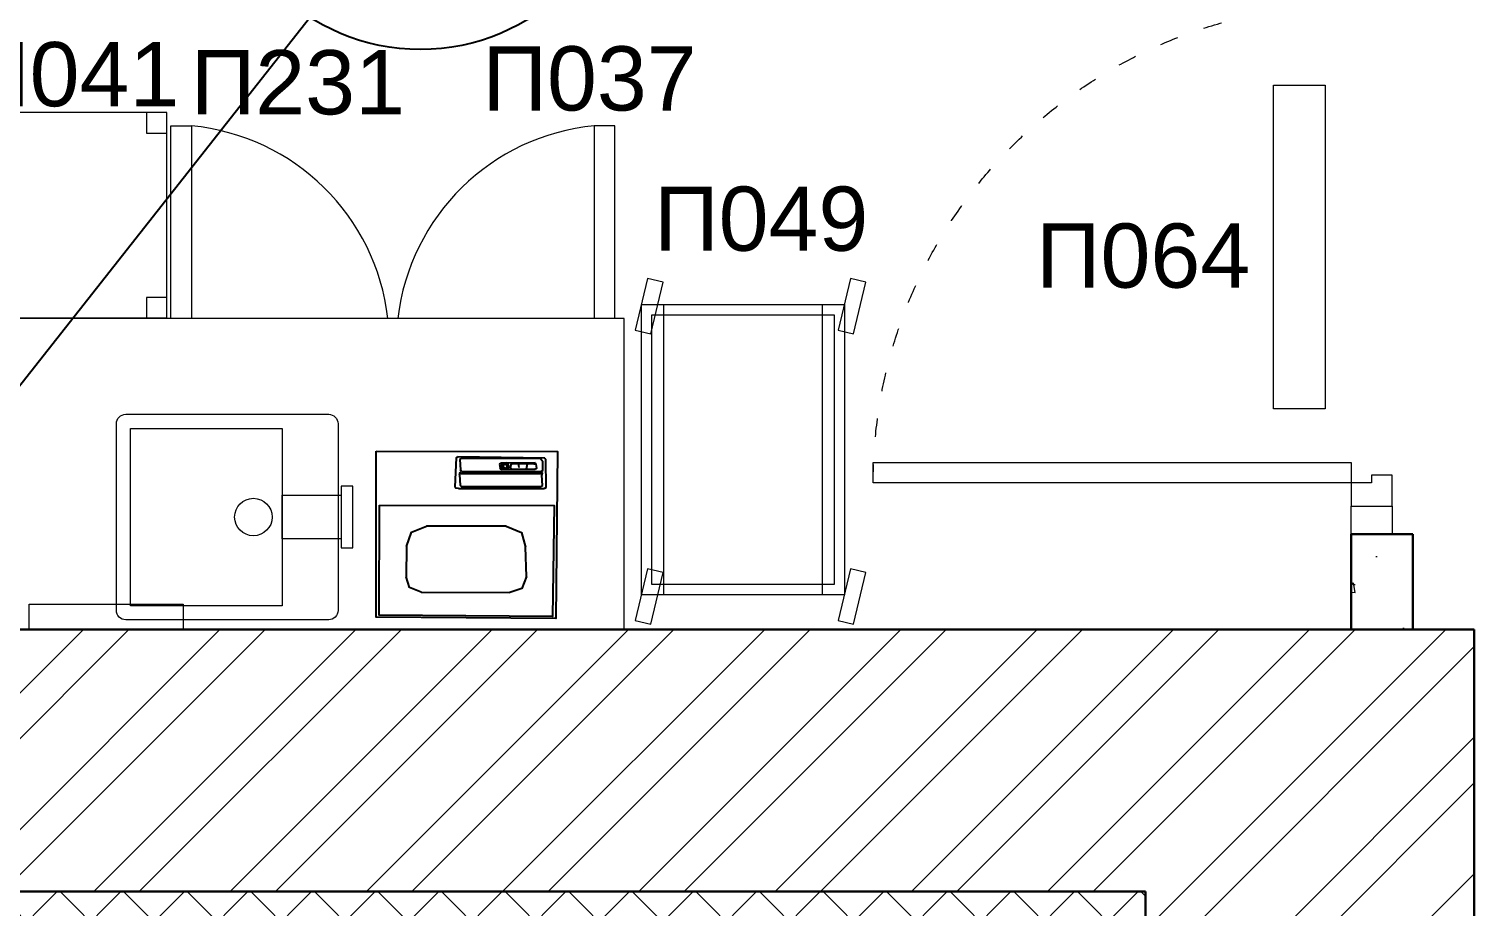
# Model space of a CAD drawing. Header units: millimetres. Extents: x -241391 to 8718866, y 0 to 143518.
# Drawn here: x -214727 to -211903, y 106311 to 108019 of the extents above; entities that cross this region are included whole.
import ezdxf
from ezdxf import colors
from ezdxf.entities.mleader import LeaderData, LeaderLine
from ezdxf.enums import TextEntityAlignment as Align
from ezdxf.math import Vec2, Vec3

# ---------------------------------------------------------------- set-up
doc = ezdxf.new("R2010")
doc.units = ezdxf.units.MM
doc.header["$MEASUREMENT"] = 0
doc.linetypes.add('ACAD_ISO03W100', pattern=[30, 12, -18])
doc.layers.get('0').update_dxf_attribs({"color": 250, "lineweight": 9})
for name, color, linetype, lineweight in [('АР_Двери', 5, 'Continuous', 18), ('АР_Маркер экспликации', 239, 'Continuous', 13), ('АР_Номер помещения', 1, 'Continuous', 25), ('АР_Перегородки газоблок', 165, 'Continuous', 30), ('АР_Перегородки газоблок_Штрих', 165, 'Continuous', 5), ('АР_Сущ Несущая стена', 202, 'Continuous', 30), ('АР_Утеплитель', 250, 'Continuous', 9), ('АР_Штриховка кирпич', 250, 'Continuous', 9), ('ТХ_пищеблок', 30, 'Continuous', 20)]:
    doc.layers.add(name, color=color, linetype=linetype, lineweight=lineweight)
doc.layers.add('ТХ_пищеблок_позиции', color=5, linetype='Continuous')
doc.layers.add('ТХ_привязка ТХ', color=7, linetype='Continuous', true_color=0x163d5c)
doc.styles.add('ISOCPEUR', font='isocpeur.ttf', dxfattribs={"width": 0.7})
doc.styles.add('Standart Arial', font='arial.ttf', dxfattribs={"width": 0.7, "height": 250})

# ---------------------------------------------------------------- blocks, each defined once
blk = doc.blocks.new('_Dot')
at = {"color": 0, "linetype": 'ByBlock', "lineweight": -2}
blk.add_line((-0.5, 0), (-1, 0), dxfattribs=at)
at = {"color": 0, "linetype": 'ByBlock', "const_width": 0.5}
blk.add_lwpolyline([(-0.25, 0, 1), (0.25, 0, 1)], format="xyb", close=True, dxfattribs=at)
blk = doc.blocks.new('*U173')
at = {"color": 253}
blk.add_lwpolyline([(-100, 80), (-100, 1010), (-140, 1010), (-140, 80)], close=True, dxfattribs=at)
for points in [[(-1130, 0), (-1130, 80), (-1075, 80), (-1075, 0), (-1130, 0)], [(-1075, 80), (-1075, 0), (-1015, 0), (-1015, 40), (-1030, 40), (-1030, 80), (-1075, 80)], [(-55, 80), (-55, 0), (-115, 0), (-115, 40), (-100, 40), (-100, 80), (-55, 80)], [(0, 0), (0, 80), (-55, 80), (-55, 0), (0, 0)]]:
    blk.add_lwpolyline(points, dxfattribs=at)
at = {"color": 253, "linetype": 'ACAD_ISO03W100', "ltscale": 3}
blk.add_arc((-100, 80), 930, 90, 180, dxfattribs=at)
blk = doc.blocks.new('*U192')
at = {"layer": 'АР_Номер помещения', "color": 7}
blk.add_circle((3078, -2632.4), 400, dxfattribs=at)
at = {"color": 7, "style": 'ISOCPEUR', "width": 0.7, "flags": 1}
blk.add_attdef('КАТЕГОРИЯ', (-499.2, -2092.2), '', height=250, dxfattribs=at)
at = {"layer": 'АР_Номер помещения', "color": 7, "style": 'ISOCPEUR', "width": 0.7}
blk.add_attdef('НОМЕР_ПОМЕЩЕНИЯ', text='', height=300, dxfattribs=at).set_placement((3078, -2632.4), align=Align.MIDDLE_CENTER)

msp = doc.modelspace()

# ---------------------------------------------------------------- hatches: boundary and pattern name
at = {"layer": 'АР_Перегородки газоблок_Штрих', "ltscale": 100}
h = msp.add_hatch(dxfattribs=at)
h.set_pattern_fill('AR-CONC', color=256, scale=30)
h.set_pattern_definition([(50, (0, 0), (215.17805, -18.82564), [22.5, -247.5]), (355, (0, 0), (-41.6254, 225.65764), [18, -198]), (100.45144, (17.93, -1.57), (173.55265, 206.832), [19.12206, -210.34263]), (46.1842, (0, 60), (320.1724, -49.65578), [33.75, -371.25]), (96.63564, (26.68, 55.86), (280.3986, 292.2356), [28.6831, -315.51413]), (351.18416, (0, 60), (280.3986, 292.2356), [27, -297]), (21, (30, 45), (179.07212, -120.78567), [22.5, -247.5]), (326, (30, 45), (72.9946, 217.54501), [18, -198]), (71.45144, (44.92, 34.93), (252.06671, 96.75935), [19.12206, -210.34263]), (37.5, (0, 0), (3.647957, 99.868156), [0, -195.6, 0, -201, 0, -198.75]), (7.5, (0, 0), (78.92086, 118.323514), [0, -114.6, 0, -191.1, 0, -75.75]), (327.5, (-66.9, 0), (160.14673, -6.766462), [0, -75, 0, -234, 0, -310.5]), (317.5, (-96.9, 0), (174.95585, 30.031495), [0, -97.5, 0, -155.4, 0, -220.5])])
h.paths.add_polyline_path([(-212033.9, 107036), (-212153.9, 107036), (-212153.9, 106850.7), (-212033.9, 106850.7)])
at = {"layer": 'АР_Утеплитель', "ltscale": 100}
h = msp.add_hatch(dxfattribs=at)
h.set_pattern_fill('ANSI37', color=253, scale=700)
h.set_pattern_definition([(45, (-1188594, 154912.83), (-61.871843, 61.871843), []), (135, (-1188594, 154912.83), (-61.871843, -61.871843), [])])
h.paths.add_polyline_path([(-218643.9, 116590.7), (-218493.9, 116590.7), (-218493.9, 116590.7), (-218643.9, 116590.7)])
h.paths.add_polyline_path([(-218493.9, 107238), (-218643.9, 107238), (-218643.9, 106190.7), (-212704, 106190.7), (-212704, 106090.7), (-212554, 106090.7), (-212554, 106340.7), (-218493.9, 106340.7)])
h.paths.add_polyline_path([(-218493.9, 107340.7), (-218643.9, 107340.7), (-218643.9, 107238), (-218493.9, 107238)])
h.paths.add_polyline_path([(-218493.9, 110430.7), (-218643.9, 110430.7), (-218643.9, 108520.7), (-218493.9, 108520.7)])
h.paths.add_polyline_path([(-218493.9, 113510.7), (-218643.9, 113510.7), (-218643.9, 111610.7), (-218493.9, 111610.7)])
h.paths.add_polyline_path([(-218643.9, 114690.7), (-218493.9, 114690.7), (-218493.9, 116590.7), (-218643.9, 116590.7)])
at = {"layer": 'АР_Штриховка кирпич', "ltscale": 100}
h = msp.add_hatch(dxfattribs=at)
h.set_pattern_fill('ANSI32', color=253, scale=500)
h.set_pattern_definition([(45, (-1163480.52, 164822.8), (-132.58252, 132.58252), []), (45, (-1163392.13, 164822.8), (-132.58252, 132.58252), [])])
h.paths.add_polyline_path([(-217983.9, 107275.7), (-218493.9, 107275.7), (-218493.9, 106340.7), (-212554, 106340.7), (-212553.9, 106090.7), (-211913.9, 106090.7), (-211914, 106850.7), (-217983.9, 106850.7)])

# ---------------------------------------------------------------- linework, layer by layer
at = {"layer": 'АР_Перегородки газоблок', "ltscale": 100}
for points in [[(-212153.9, 107036), (-212033.9, 107036)], [(-212153.9, 107036), (-212153.9, 106850.7)], [(-212033.9, 107036), (-212033.9, 106850.7)]]:
    msp.add_lwpolyline(points, dxfattribs=at)
at = {"layer": 'АР_Сущ Несущая стена', "ltscale": 100}
msp.add_line((-217983.9, 106850.7), (-211914, 106850.7), dxfattribs=at)
at = {"layer": 'АР_Сущ Несущая стена', "color": 253, "ltscale": 100}
for p, q in [((-211914, 106090.7), (-211914, 106850.7)), ((-218493.9, 106340.7), (-212554, 106340.7)), ((-212554, 106090.7), (-212554, 106340.7))]:
    msp.add_line(p, q, dxfattribs=at)
at = {"layer": 'ТХ_пищеблок'}
for p, q in [((-212304.5, 107910), (-212204.5, 107910)), ((-212304.5, 107280), (-212304.5, 107910)), ((-212204.5, 107910), (-212204.5, 107280)), ((-212204.5, 107280), (-212304.5, 107280))]:
    msp.add_line(p, q, dxfattribs=at)
for points in [[(-214858.5, 107857), (-214858.5, 107457), (-214458.5, 107457), (-214458.5, 107857)], [(-214498.5, 107857), (-214498.5, 107816.9), (-214458.5, 107816.9), (-214458.5, 107857)], [(-213546.9, 107433), (-213517, 107425.9), (-213493, 107526.7), (-213522.9, 107533.8)], [(-213151.9, 107433), (-213122, 107425.9), (-213098, 107526.7), (-213127.9, 107533.8)], [(-214498.5, 107497), (-214498.5, 107457), (-214458.5, 107457), (-214458.5, 107497)], [(-213139.9, 106918.4), (-213534.9, 106918.4), (-213534.9, 107483.4), (-213139.9, 107483.4)], [(-213492.3, 106918.4), (-213534.9, 106918.4), (-213534.9, 107483.4), (-213492.3, 107483.4)], [(-213139.9, 106918.4), (-213182.5, 106918.4), (-213182.5, 107483.4), (-213139.9, 107483.4)], [(-213568.7, 106850.9), (-213568.7, 107455.9), (-214768.7, 107455.9), (-214768.7, 106850.9)], [(-213159.9, 106938.4), (-213514.9, 106938.4), (-213514.9, 107463.4), (-213159.9, 107463.4)], [(-213546.9, 106868), (-213517, 106860.9), (-213493, 106961.7), (-213522.9, 106968.8)], [(-213151.9, 106868), (-213122, 106860.9), (-213098, 106961.7), (-213127.9, 106968.8)]]:
    msp.add_lwpolyline(points, close=True, dxfattribs=at)
for points in [[(-214450.7, 107455.9), (-214450.7, 107830.9), (-214410.7, 107830.9), (-214410.7, 107455.9)], [(-213586.7, 107455.9), (-213586.7, 107830.9), (-213626.7, 107830.9), (-213626.7, 107455.9)]]:
    msp.add_lwpolyline(points, dxfattribs=at)
at = {"layer": 'ТХ_пищеблок', "ltscale": 0.1}
msp.add_lwpolyline([(-214143.7, 106869.6), (-214538.6, 106869.6, -0.414214), (-214556.8, 106887.8), (-214556.8, 107251.3, -0.414214), (-214538.6, 107269.6), (-214143.7, 107269.6, -0.414214), (-214125.5, 107251.3), (-214125.5, 106887.8, -0.414214)], format="xyb", close=True, dxfattribs=at)
for points in [[(-214234.5, 106896.9), (-214529.5, 106896.9), (-214529.5, 107242.2), (-214234.5, 107242.2)], [(-214119.2, 107009.6), (-214096.8, 107009.6), (-214096.8, 107129.5), (-214119.2, 107129.5)], [(-214234.5, 107112), (-214119.2, 107112), (-214119.2, 107027.1), (-214234.5, 107027.1)]]:
    msp.add_lwpolyline(points, close=True, dxfattribs=at)
at = {"layer": 'ТХ_пищеблок', "lineweight": -2}
for points in [[(-214051, 107197.5), (-213698.5, 107197.3), (-213701.3, 106872.3), (-214051, 106874.5), (-214051, 107197.5), (-214051, 107197.5)], [(-213895.5, 107185), (-213897.9, 107128.7)], [(-213895.5, 107185), (-213892.6, 107187)], [(-213723, 107184.3), (-213892.6, 107187)], [(-213888.7, 107181.3), (-213885.9, 107183.3)], [(-213888.7, 107181.3), (-213887.3, 107161.4)], [(-213730.6, 107183.2), (-213885.9, 107183.3)], [(-213811.3, 107172.7), (-213808.5, 107174.6)], [(-213811.3, 107172.7), (-213810.2, 107165.1)], [(-213741.8, 107175.3), (-213808.5, 107174.6)], [(-213806.5, 107171.8), (-213808.5, 107174.6)], [(-213806.5, 107171.8), (-213807.4, 107167.1)], [(-213796.1, 107174.9), (-213806.5, 107171.8)], [(-213797, 107170.2), (-213797.8, 107165.4), (-213800.6, 107163.4), (-213802.6, 107166.2), (-213804.6, 107169), (-213803.7, 107173.8), (-213801.8, 107171), (-213798.9, 107173), (-213797, 107170.2), (-213797, 107170.2)], [(-213796.1, 107174.9), (-213794.2, 107172.1)], [(-213793, 107164.5), (-213794.2, 107172.1)], [(-213789.4, 107171.3), (-213790.2, 107166.5)], [(-213789.4, 107171.3), (-213786.6, 107173.3)], [(-213744.7, 107173.3), (-213786.6, 107173.3)], [(-213773.1, 107166), (-213774.2, 107173.6)], [(-213758.7, 107163.4), (-213757, 107173)], [(-213744.7, 107173.3), (-213739.9, 107172.5)], [(-213741.8, 107175.3), (-213739.9, 107172.5)], [(-213738.7, 107164.9), (-213739.9, 107172.5)], [(-213738.7, 107164.9), (-213739.9, 107172.5)], [(-213730.6, 107183.2), (-213728.6, 107180.3), (-213726.6, 107177.5)], [(-213727.2, 107160.4), (-213726.6, 107177.5)], [(-213723, 107184.3), (-213721, 107181.5)], [(-213720.7, 107127.2), (-213721, 107181.5)], [(-213889, 107151.8), (-213888.1, 107156.6), (-213886.1, 107153.8)], [(-213889, 107151.8), (-213887.5, 107131.8)], [(-213885.3, 107158.5), (-213887.3, 107161.4)], [(-213730.8, 107153.6), (-213886.1, 107153.8)], [(-213885.3, 107158.5), (-213730, 107158.4)], [(-213808.2, 107162.3), (-213810.2, 107165.1)], [(-213805.4, 107164.2), (-213808.2, 107162.3), (-213807.4, 107167.1)], [(-213808.2, 107162.3), (-213741.5, 107162.9)], [(-213805.4, 107164.2), (-213795.8, 107162.6)], [(-213793, 107164.5), (-213795.8, 107162.6)], [(-213788.2, 107163.7), (-213790.2, 107166.5)], [(-213788.2, 107163.7), (-213741.5, 107162.9)], [(-213738.7, 107164.9), (-213741.5, 107162.9)], [(-213738.7, 107164.9), (-213741.5, 107162.9)], [(-213730.8, 107153.6), (-213728, 107155.6), (-213728.9, 107150.8)], [(-213727.2, 107160.4), (-213730, 107158.4)], [(-213727.5, 107130.8), (-213728.9, 107150.8)], [(-213891.2, 107125.1), (-213896, 107125.9), (-213897.9, 107128.7)], [(-213891.2, 107125.1), (-213723.5, 107125.2)], [(-213885.6, 107129), (-213887.5, 107131.8)], [(-213885.6, 107129), (-213730.3, 107128.9)], [(-213727.5, 107130.8), (-213730.3, 107128.9)], [(-213720.7, 107127.2), (-213723.5, 107125.2)], [(-214044.8, 107092.9), (-213704.6, 107092.3), (-213708.1, 106876), (-214045.4, 106878.5), (-214044.8, 107092.9), (-214044.8, 107092.9)], [(-213992.4, 107012.2), (-213982.5, 107040), (-213953.3, 107052.1)], [(-213798, 107052), (-213953.3, 107052.1)], [(-213798, 107052), (-213768.2, 107039.4), (-213760.8, 107011)], [(-213992.4, 107012.2), (-213992.9, 106953.1)], [(-213758.5, 106953.8), (-213760.8, 107011)], [(-213963.6, 106923.3), (-213986.7, 106932.3), (-213992.9, 106953.1)], [(-213758.5, 106953.8), (-213767.5, 106930.8), (-213791.1, 106922.6)], [(-213963.6, 106923.3), (-213791.1, 106922.6)]]:
    msp.add_lwpolyline(points, dxfattribs=at)
at = {"layer": 'ТХ_пищеблок', "lineweight": 0, "elevation": 0}
msp.add_lwpolyline([(-214726.8, 106850), (-214726.8, 106900), (-214426.8, 106900), (-214426.8, 106850)], close=True, dxfattribs=at)
at = {"layer": 'ТХ_пищеблок', "ltscale": 0.1}
msp.add_circle((-214290.2, 107069.6), 36.5, dxfattribs=at)
at = {"layer": 'ТХ_пищеблок'}
for centre, start, end in [((-214450.7, 107407.8), 6.5003, 84.5995), ((-213586.7, 107407.8), 95.4005, 173.4997)]:
    msp.add_arc(centre, 425, start, end, dxfattribs=at)

# ---------------------------------------------------------------- block references
at = {"layer": 'АР_Двери', "xscale": -1, "rotation": 90}
msp.add_blockref('*U173', (-212073.9, 107036), dxfattribs=at)
at = {"layer": 'АР_Маркер экспликации'}
ref = msp.add_blockref('*U192', (-217042.9, 111011.8), dxfattribs=at)
ref.add_attrib('НОМЕР_ПОМЕЩЕНИЯ', '149', dxfattribs={"layer": 'АР_Номер помещения', "color": 7, "height": 300, "style": 'ISOCPEUR', "width": 0.7}).set_placement((-213964.8, 108379.4), align=Align.MIDDLE_CENTER)

# ---------------------------------------------------------------- texts
at = {"layer": 'ТХ_пищеблок_позиции', "style": 'Standart Arial'}
for s, p in [('П041', (-214851.2, 107869, -1.1)), ('П231', (-214412, 107853.3, -1.1)), ('П037', (-213844.3, 107860.8, -1.1)), ('П049', (-213510.2, 107587.8, 0.7)), ('П064', (-212767, 107516, -0.5))]:
    msp.add_text(s, height=125, dxfattribs=at).set_placement(p)

# ---------------------------------------------------------------- leaders
at = {"layer": 'ТХ_привязка ТХ', "lineweight": 20}
ml = msp.add_multileader_mtext('Standard', dxfattribs=at)
ml.set_content('Водонагреватель накопительный, 100л\\PДиам.резьбы патрубков подключения х/г воды G1/2', color=256, style='Standart Arial')
ml.set_leader_properties()
ml.set_arrow_properties(name='DOT')
ml.build(insert=Vec2(0, 0))
ml.multileader.update_dxf_attribs({"text_left_attachment_type": 6, "text_right_attachment_type": 6, "dogleg_length": 50, "arrow_head_size": 50})
ctx = ml.context
ctx.base_point, ctx.char_height, ctx.arrow_head_size, ctx.landing_gap_size, ctx.plane_origin = Vec3(-196472.8, 100542, 65.9), 200, 50, 0, Vec3(-146079.8, 162233.8, 65.9)
ctx.left_attachment, ctx.right_attachment = 6, 6
notes = []
notes.append((ctx, [(1, (1, 1, 0), (-196522.8, 100542, 65.9), (1, 0), 50, [(5, [(-206820.3, 100520.7, 65.9), (-205890.3, 104677.4, 65.9), (-210225.6, 101364.6, 65.9), (-207755.1, 109412.9, 65.9), (-212975.1, 109571, 65.9), (-215109.5, 106862.3, 65.9), (-213590.6, 115812.1, 65.9)], 0, [])])]))
ctx.mtext.insert, ctx.mtext.width, ctx.mtext.defined_height, ctx.mtext.flow_direction = Vec3(-196472.8, 100800.8, 65.9), 5613.825, 206.6, 5
for ctx, leaders in notes:
    for number, flags, end, landing, length, lines in leaders:
        leader = LeaderData()
        leader.index, (leader.has_last_leader_line, leader.has_dogleg_vector, leader.attachment_direction) = number, flags
        leader.last_leader_point, leader.dogleg_vector, leader.dogleg_length = Vec3(end), Vec3(landing), length
        for number, points, colour, breaks in lines:
            line = LeaderLine()
            line.index, line.vertices, line.color, line.breaks = number, Vec3.list(points), colors.encode_raw_color(colour), breaks
            leader.lines.append(line)
        ctx.leaders.append(leader)

doc.saveas('drawing.dxf')
